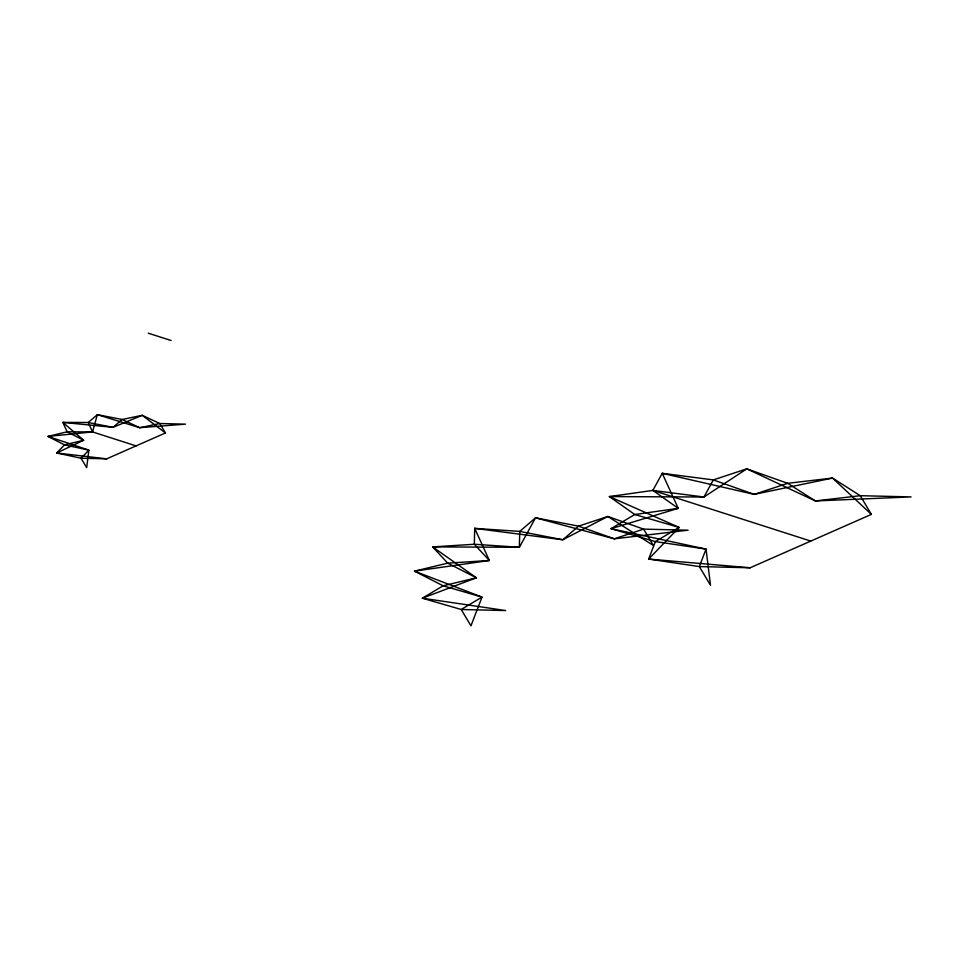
<?xml version="1.0" encoding="UTF-8"?>
<svg xmlns="http://www.w3.org/2000/svg" width="959" height="959" viewBox="0 0 959 959"><rect width="100%" height="100%" fill="white"/><g stroke="black" fill="none" stroke-linecap="round" stroke-linejoin="round"><path stroke-width="1.44" d="M136.082 445.899L92.532 431.922L67.13 431.802L47.95 436.417L88.875 450.119L81.047 458.222L86.682 467.656L88.875 450.119L64.505 444.88L47.95 436.417L92.532 431.922L97.35 414.66L122.165 419.479L139.738 427.702L185.471 424.142L159.817 423.53L139.738 427.702L97.35 414.66L88.24 422.511L62.838 422.392L67.13 431.802L83.685 440.265L56.677 452.984L81.047 458.222L106.713 458.834L165.439 432.965L159.817 423.53L142.232 415.307L122.165 419.479L113.054 427.33L62.838 422.392L83.685 440.265L64.505 444.88L56.677 452.984L106.713 458.834M871.383 514.384L832.532 478.062L787.687 483.312L754.218 494.364L662.237 473.302L678.229 508.342L634.762 514.515L610.979 528.673L706.052 549.099L699.327 566.577L710.487 585.254L706.052 549.099L655.381 541.583L610.979 528.673L678.229 508.342L652.851 490.409L662.237 473.302L713.328 479.908L754.218 494.364L832.532 478.062L860.223 495.695L871.383 514.384L750.154 567.776L699.327 566.577L648.656 559.061L655.381 541.583L679.176 527.426L609.385 496.582L652.851 490.409L703.942 497.014L746.797 468.843L787.687 483.312L815.378 500.946L911.05 496.906L860.223 495.695L815.378 500.946L746.797 468.843L713.328 479.908L703.942 497.014L609.385 496.582L634.762 514.515L679.176 527.426L648.656 559.061L750.154 567.776M652.851 490.409L810.763 541.08M148.237 333.169L171.134 340.517M165.439 432.965L142.232 415.307L113.054 427.33L88.24 422.511L92.532 431.922M474.705 528.373L474.321 544.256L489.366 560.5L414.468 571.144L443.154 585.805L482.005 597.097L470.953 625.831L461.195 609.492L422.332 598.188L443.154 585.805L476.395 577.798L432.653 546.894L474.321 544.256L519.37 547.289L535.542 517.812L578.553 526.155L614.323 538.814L688.082 530.183L643.609 529.128L607.826 516.481L578.553 526.155L562.765 539.761L474.705 528.373L489.366 560.5L447.709 563.149L414.468 571.144L482.005 597.097L461.195 609.492L505.657 610.547L422.332 598.188L476.395 577.798L447.709 563.149L432.653 546.894L519.37 547.289L519.754 531.406L535.542 517.812L614.323 538.814L643.609 529.128L653.367 545.479L607.826 516.481L562.765 539.761L519.754 531.406L474.705 528.373"/></g></svg>
